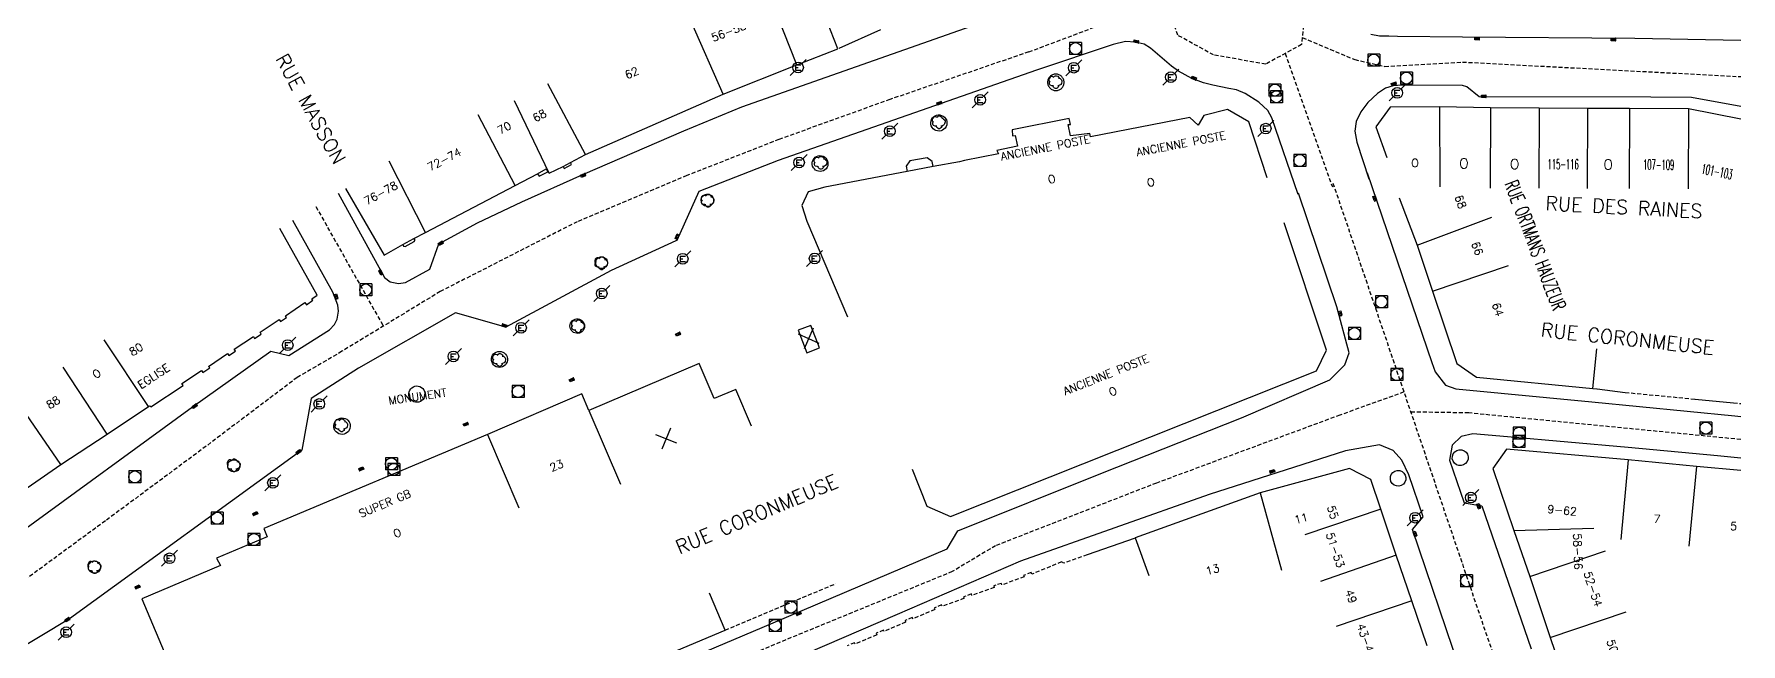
# Model space of a CAD drawing. Header units: millimetres. Extents: x 255000 to 256000, y 143000 to 144000.
# Drawn here: x 255786.7 to 256000, y 143642.9 to 143719 of the extents above; entities that cross this region are included whole.
import ezdxf
from ezdxf.enums import TextEntityAlignment as Align

# ---------------------------------------------------------------- set-up
doc = ezdxf.new("R2010")
doc.units = ezdxf.units.MM
doc.linetypes.add('DASHED', pattern=[0.75, 0.5, -0.25])
doc.layers.get('0').update_dxf_attribs({"linetype": 'CONTINUOUS'})
for name, color, linetype in [('W0001', 6, 'DASHED'), ('W0008', 7, 'CONTINUOUS'), ('W0100', 7, 'CONTINUOUS'), ('W0112', 1, 'DASHED'), ('W0300', 7, 'CONTINUOUS'), ('W0322', 7, 'CONTINUOUS'), ('W0400', 7, 'CONTINUOUS'), ('W0420', 7, 'CONTINUOUS'), ('W0471', 7, 'CONTINUOUS'), ('W0984', 7, 'CONTINUOUS'), ('W0989', 7, 'CONTINUOUS'), ('W0991', 7, 'CONTINUOUS'), ('W1102', 7, 'CONTINUOUS')]:
    doc.layers.add(name, color=color, linetype=linetype)
doc.styles.get("Standard").update_dxf_attribs({"font": 'romans.shx', "width": 0.85})

# ---------------------------------------------------------------- blocks, each defined once
blk = doc.blocks.new('T420')
for p, q in [((0.75, 0.75), (-0.75, 0.75)), ((-0.75, 0.75), (-0.75, -0.75)), ((0.75, 0.75), (0.75, -0.75)), ((0.75, -0.75), (-0.75, -0.75))]:
    blk.add_line(p, q)
blk.add_ellipse((0, 0), major_axis=(-0.53, 0.53), ratio=1, start_param=3.926991, end_param=10.210176)
blk = doc.blocks.new('T400')
for p, q in [((-0.15, 0.3), (0.15, 0.3)), ((-0.15, -0.25), (-0.15, 0.3)), ((-0.15, 0.15), (0.15, 0.15)), ((-0.15, 0), (0.15, 0)), ((0.15, 0.3), (0.15, -0.25)), ((-0.15, -0.15), (0.15, -0.15)), ((-0.15, -0.25), (-0.15, -0.3)), ((-0.15, -0.3), (0.15, -0.3)), ((0.15, -0.3), (0.15, -0.25))]:
    blk.add_line(p, q)
blk = doc.blocks.new('T471')
for p, q in [((-0.333334, 0.333334), (-0.333334, -0.333334)), ((-0.333334, 0.333334), (0.333334, 0.333334)), ((-0.333334, 0), (0, 0)), ((0.500001, 0.500001), (1.000002, 1.000002)), ((-0.500001, -0.500001), (-1.000002, -1.000002)), ((-0.333334, -0.333334), (0.333334, -0.333334))]:
    blk.add_line(p, q)
blk.add_ellipse((0, 0), major_axis=(0.471405, 0.471405), ratio=1, start_param=5.4977871438, end_param=11.780972451)
blk = doc.blocks.new('T300')
for p, q in [((-0.8, 0.51), (-0.86, 0.34)), ((-0.86, 0.34), (-0.86, 0.17)), ((-0.86, 0.17), (-0.74, 0.06)), ((-0.69, 0.63), (-0.8, 0.51)), ((-0.8, -0.06), (-0.74, 0.06)), ((-0.74, 0.06), (-0.69, 0.11)), ((-0.57, 0.69), (-0.69, 0.63)), ((-0.46, 0.69), (-0.57, 0.69)), ((-0.29, 0.63), (-0.46, 0.69)), ((-0.29, 0.63), (-0.17, 0.74)), ((-0.23, 0.57), (-0.29, 0.63)), ((-0.17, 0.74), (-0.06, 0.8)), ((-0.06, 0.8), (0.06, 0.8)), ((0.06, 0.8), (0.23, 0.74)), ((0.23, 0.74), (0.34, 0.63)), ((0.34, 0.63), (0.4, 0.51)), ((0.46, 0.46), (0.34, 0.46)), ((0.4, 0.51), (0.4, 0.46)), ((0.57, 0.4), (0.46, 0.46)), ((0.57, 0.4), (0.69, 0.29)), ((0.69, 0.29), (0.74, 0.17)), ((0.74, 0.06), (0.69, -0.17)), ((0.74, 0.17), (0.74, 0.06)), ((-0.8, -0.17), (-0.8, -0.06)), ((-0.8, -0.23), (-0.8, -0.17)), ((-0.74, -0.34), (-0.8, -0.23)), ((-0.69, -0.4), (-0.74, -0.34)), ((-0.51, -0.46), (-0.69, -0.4)), ((-0.4, -0.46), (-0.51, -0.46)), ((-0.4, -0.46), (-0.34, -0.46)), ((-0.34, -0.46), (-0.34, -0.4)), ((-0.34, -0.51), (-0.34, -0.46)), ((-0.29, -0.63), (-0.34, -0.51)), ((-0.17, -0.74), (-0.29, -0.63)), ((-0.06, -0.8), (-0.17, -0.74)), ((0.06, -0.8), (-0.06, -0.8)), ((0.17, -0.74), (0.06, -0.8)), ((0.23, -0.69), (0.17, -0.74)), ((0.29, -0.46), (0.23, -0.46)), ((0.29, -0.63), (0.23, -0.69)), ((0.46, -0.4), (0.29, -0.46)), ((0.34, -0.51), (0.29, -0.63)), ((0.34, -0.51), (0.34, -0.46)), ((0.57, -0.34), (0.46, -0.4)), ((0.63, -0.29), (0.57, -0.34)), ((0.69, -0.17), (0.63, -0.29))]:
    blk.add_line(p, q)
blk = doc.blocks.new('t991o')
at = {"color": 0, "linetype": 'Continuous'}
for p, q in [((-1, 1), (1, -1)), ((-1, -1), (1, 1))]:
    blk.add_line(p, q, dxfattribs=at)

msp = doc.modelspace()

# ---------------------------------------------------------------- linework, layer by layer
at = {"layer": 'W0001'}
for p, q in [((255911.01, 143716.81), (255928.24, 143723.3)), ((255943.06, 143716.61), (255948.96, 143699.96)), ((255965.23, 143715.55), (256000, 143713.73)), ((255821.93, 143697.5), (255830.36, 143682.56))]:
    msp.add_line(p, q, dxfattribs=at)
for points in [[(255593.51, 143622.71), (255616.65, 143644.41), (255658.45, 143681.43), (255683.47, 143703.27), (255725.7, 143740.59), (255736.4, 143747.67), (255765.18, 143765.17), (255814.79, 143795.26), (255893.9, 143838.79), (255908.65, 143807.98), (255923.84, 143771.25), (255934.4, 143742.9), (255937.73, 143733.36), (255941.2, 143732.34), (255944.67, 143728.73), (255945.68, 143723.09), (255945.1, 143717.74), (255940.62, 143715.28), (255934.11, 143716.43), (255929.63, 143718.89), (255928.04, 143723.95), (255929.19, 143729.6), (255932.95, 143732.63), (255937.73, 143733.36)], [(255945.2, 143718.61), (255951.75, 143715.86), (255955.51, 143714.99), (255965.23, 143715.55)], [(255911.01, 143716.81), (255893.65, 143710.87), (255879.8, 143705.88), (255868.29, 143701.37), (255854.6, 143695.61), (255837.48, 143686.89), (255825.19, 143679.42), (255819.59, 143676.14), (255807.61, 143667.11), (255795.63, 143658.24), (255785.21, 143650.61), (255768.87, 143640.8), (255754.24, 143631.46), (255745.06, 143625.86), (255735.89, 143621.34), (255720.79, 143613.71), (255705.39, 143605.46), (255701.06, 143603.55), (255697.76, 143602.74), (255694.7, 143601.87), (255691.4, 143601.31), (255686.92, 143600.81), (255671.53, 143600.06), (255632.6, 143598.74)], [(255949.02, 143700.44), (255969.23, 143641.01)], [(255957.9, 143674.34), (255949.89, 143671.45), (255926.96, 143662.96), (255906.86, 143655.14), (255901.46, 143651.91), (255879.95, 143643.09), (255863.36, 143635.94), (255848.39, 143629.34), (255836.38, 143624.49), (255822.62, 143618.02), (255812.71, 143613.1), (255806.64, 143609.6), (255800.17, 143604.88), (255792.48, 143598.68), (255780.74, 143589.52), (255765.77, 143577.12), (255736.05, 143553.18), (255728.22, 143546.98), (255724.58, 143544.62)], [(256000, 143668.4), (255966.02, 143671.72), (255958.75, 143671.84)]]:
    msp.add_lwpolyline(points, dxfattribs=at)
at = {"layer": 'W0008'}
for p, q in [((256000, 143710.01), (255993.84, 143711.1)), ((255982.03, 143674.72), (255985.55, 143674.29)), ((255994.29, 143673.45), (255999.07, 143672.98)), ((255964.06, 143666.62), (255964.25, 143666.87)), ((255964.25, 143666.87), (255964.51, 143667.04)), ((255964.51, 143667.04), (255964.81, 143667.13)), ((255964.81, 143667.13), (255965.12, 143667.12)), ((255965.12, 143667.12), (255965.41, 143667.01)), ((255965.41, 143667.01), (255965.66, 143666.82)), ((255965.66, 143666.82), (255965.83, 143666.56)), ((255956.77, 143664.46), (255957.07, 143664.54)), ((255957.07, 143664.54), (255957.38, 143664.52)), ((255957.38, 143664.52), (255957.66, 143664.41)), ((255963.94, 143666.01), (255963.95, 143666.33)), ((255964.03, 143665.71), (255963.94, 143666.01)), ((255963.95, 143666.33), (255964.06, 143666.62)), ((255964.2, 143665.45), (255964.03, 143665.71)), ((255964.45, 143665.26), (255964.2, 143665.45)), ((255964.74, 143665.16), (255964.45, 143665.26)), ((255965.05, 143665.15), (255964.74, 143665.16)), ((255965.35, 143665.23), (255965.05, 143665.15)), ((255965.61, 143665.41), (255965.35, 143665.23)), ((255965.8, 143665.65), (255965.61, 143665.41)), ((255965.91, 143665.95), (255965.8, 143665.65)), ((255965.83, 143666.56), (255965.92, 143666.26)), ((255965.92, 143666.26), (255965.91, 143665.95)), ((255956.2, 143663.46), (255956.21, 143663.77)), ((255956.28, 143663.17), (255956.2, 143663.46)), ((255956.21, 143663.77), (255956.32, 143664.05)), ((255956.44, 143662.91), (255956.28, 143663.17)), ((255956.32, 143664.05), (255956.52, 143664.29)), ((255956.68, 143662.71), (255956.44, 143662.91)), ((255956.52, 143664.29), (255956.77, 143664.46)), ((255956.97, 143662.6), (255956.68, 143662.71)), ((255957.27, 143662.59), (255956.97, 143662.6)), ((255957.57, 143662.67), (255957.27, 143662.59)), ((255957.83, 143662.83), (255957.57, 143662.67)), ((255957.66, 143664.41), (255957.9, 143664.22)), ((255958.02, 143663.07), (255957.83, 143662.83)), ((255957.9, 143664.22), (255958.07, 143663.96)), ((255958.13, 143663.36), (255958.02, 143663.07)), ((255958.07, 143663.96), (255958.15, 143663.67)), ((255958.15, 143663.67), (255958.13, 143663.36)), ((255924.32, 143656.1), (255918.33, 143654))]:
    msp.add_line(p, q, dxfattribs=at)
for points in [[(255824.71, 143699.19), (255830.52, 143688.62), (255831.23, 143688.08), (255832.25, 143687.87), (255833.14, 143688), (255836.16, 143689.7), (255837.3, 143692.86), (255842.13, 143695.46), (255847.68, 143698.11), (255855.27, 143701.52), (255867.92, 143706.94), (255875.17, 143709.94), (255906.05, 143720.84), (255908.89, 143721.79)], [(255944.68, 143699.02), (255941.38, 143708.58), (255940.91, 143709.48), (255939.75, 143710.55), (255938.05, 143711.62), (255936.99, 143712.06), (255936.02, 143712.25), (255935.02, 143712.46), (255934.03, 143712.65), (255932.86, 143712.95), (255931.39, 143713.51), (255929.74, 143714.4), (255928.86, 143715.04), (255927.12, 143716.52), (255926.24, 143717.29), (255925.42, 143717.79), (255924.32, 143718.05), (255923.09, 143718.1), (255921.57, 143717.76), (255911.98, 143714.55)], [(255953.76, 143719.05), (255954.86, 143718.84), (255956.02, 143718.82), (255957.11, 143718.8), (255965.23, 143718.69)], [(255965.23, 143718.69), (255986.77, 143718.51), (256000, 143718.28)], [(255911.98, 143714.55), (255879.7, 143703.24), (255869.77, 143699.38), (255867.03, 143693.26), (255866.93, 143693.23)], [(255965.22, 143712.61), (255957.62, 143712.67), (255956.56, 143712.58), (255955.61, 143712.3), (255954.59, 143711.62), (255953.37, 143710.48), (255952.51, 143709.33), (255951.92, 143708.12), (255951.77, 143706.92), (255951.99, 143705.56), (255953.51, 143700.96)], [(255993.84, 143711.1), (255988.73, 143711.16), (255967.3, 143711.21), (255965.77, 143712.46), (255965.22, 143712.61)], [(255953.29, 143701.7), (255961.38, 143678.04), (255961.8, 143676.86), (255963.11, 143675.2), (255964.39, 143674.75), (255981.38, 143673.1)], [(255879.09, 143645.52), (255900.82, 143654.73), (255902.14, 143657.01), (255920.04, 143664.14), (255937.6, 143671.12), (255948.65, 143675.85), (255950.5, 143677.72), (255951.07, 143679.25), (255949.52, 143684.98), (255944.72, 143699.17)], [(255783.88, 143654.04), (255784.82, 143656.68), (255806.51, 143672.47), (255816.3, 143679.42), (255818.54, 143678.89), (255823.64, 143682.1), (255824.27, 143682.76), (255824.59, 143683.42), (255824.76, 143684.43), (255824.66, 143685.18), (255824.07, 143686.8), (255819.07, 143695.76)], [(255866.93, 143693.23), (255858.82, 143689.5), (255845.65, 143682.43), (255839.39, 143684.21), (255827.27, 143677.31), (255821.36, 143673.52), (255820.18, 143667.07), (255791.14, 143645.99), (255765.67, 143630.69), (255751.96, 143622.3), (255733.17, 143612.01), (255729.15, 143609.85), (255721.76, 143611.21), (255715.42, 143607.85)], [(255981.38, 143673.1), (255999.26, 143671.35), (256000, 143671.28)], [(255966.49, 143669.11), (255965.06, 143668.78), (255963.91, 143667.7), (255963.58, 143665.81), (255965.43, 143660.49), (255967.65, 143660.13), (255973.8, 143642.24)], [(256000, 143666.08), (255997.09, 143666.35), (255985.93, 143667.4), (255970.83, 143668.75), (255966.49, 143669.11)], [(255964.86, 143639.84), (255958.95, 143657.18), (255960.31, 143658.76), (255958.51, 143663.98), (255957.62, 143665.82), (255956.55, 143667.02), (255954.86, 143667.73), (255950.61, 143666.97), (255933.54, 143661.53), (255910, 143653.19), (255894.58, 143646.55), (255885.47, 143642.63), (255867.33, 143634.82), (255845.55, 143625.41), (255832.95, 143619.96), (255826.33, 143616.17), (255814.87, 143609.32), (255810.69, 143606.44), (255805.3, 143602.24)], [(255776.86, 143593.33), (255785.07, 143599.98), (255790.6, 143604.48), (255794.41, 143607.54), (255798.75, 143610.69), (255804.96, 143614.08), (255813.64, 143617.78), (255825.32, 143622.73), (255850.57, 143633.43), (255859.72, 143637.31), (255879.09, 143645.52)]]:
    msp.add_lwpolyline(points, dxfattribs=at)
msp.add_lwpolyline([(255913.37, 143713.01, 0.049128), (255913.39, 143712.81, 0.049128), (255913.45, 143712.62, 0.049127), (255913.55, 143712.44, 0.049127), (255913.68, 143712.29, 0.049127), (255913.83, 143712.16, 0.049126), (255914.01, 143712.07, 0.049126), (255914.2, 143712.01, 0.049126), (255914.4, 143711.99, 0.049126), (255914.61, 143712.01, 0.049126), (255914.8, 143712.07, 0.049126), (255914.98, 143712.16, 0.049127), (255915.13, 143712.29, 0.049127), (255915.26, 143712.45, 0.049127), (255915.35, 143712.63, 0.049128), (255915.41, 143712.82, 0.049128), (255915.43, 143713.02, 0.049128), (255915.41, 143713.22, 0.049128), (255915.35, 143713.42, 0.049127), (255915.25, 143713.59, 0.049127), (255915.12, 143713.75, 0.049127), (255914.97, 143713.88, 0.049126), (255914.79, 143713.97, 0.049126), (255914.6, 143714.03, 0.049126), (255914.4, 143714.05, 0.049126), (255914.19, 143714.03, 0.049126), (255914, 143713.97, 0.049126), (255913.82, 143713.87, 0.049127), (255913.67, 143713.74, 0.049127), (255913.54, 143713.58, 0.049127), (255913.45, 143713.41, 0.049128), (255913.39, 143713.21, 0.049128)], format="xyb", close=True, dxfattribs=at)
for points in [[(255900.79, 143707.9), (255900.76, 143707.69), (255900.68, 143707.49), (255900.57, 143707.31), (255900.42, 143707.16), (255900.24, 143707.05), (255900.05, 143706.97), (255899.84, 143706.93), (255899.63, 143706.94), (255899.42, 143706.99), (255899.23, 143707.09), (255899.07, 143707.22), (255898.93, 143707.38), (255898.83, 143707.57), (255898.78, 143707.77), (255898.77, 143707.98), (255898.8, 143708.19), (255898.87, 143708.39), (255898.98, 143708.57), (255899.13, 143708.72), (255899.31, 143708.84), (255899.5, 143708.92), (255899.71, 143708.95), (255899.92, 143708.94), (255900.13, 143708.89), (255900.32, 143708.8), (255900.48, 143708.66), (255900.62, 143708.5), (255900.72, 143708.31), (255900.77, 143708.11)], [(255885.81, 143702.4), (255885.69, 143702.23), (255885.54, 143702.09), (255885.37, 143701.98), (255885.17, 143701.91), (255884.97, 143701.89), (255884.76, 143701.9), (255884.57, 143701.96), (255884.38, 143702.06), (255884.23, 143702.19), (255884.1, 143702.35), (255884.01, 143702.54), (255883.96, 143702.74), (255883.95, 143702.95), (255883.99, 143703.15), (255884.07, 143703.34), (255884.19, 143703.51), (255884.33, 143703.65), (255884.51, 143703.76), (255884.7, 143703.83), (255884.91, 143703.86), (255885.11, 143703.84), (255885.31, 143703.78), (255885.49, 143703.69), (255885.65, 143703.55), (255885.78, 143703.39), (255885.87, 143703.2), (255885.92, 143703), (255885.92, 143702.8), (255885.89, 143702.6)], [(255871.21, 143698.98), (255871.35, 143698.89), (255871.46, 143698.77), (255871.55, 143698.64), (255871.61, 143698.48), (255871.63, 143698.32), (255871.62, 143698.16), (255871.58, 143698.01), (255871.51, 143697.86), (255871.4, 143697.74), (255871.28, 143697.63), (255871.13, 143697.56), (255870.98, 143697.52), (255870.81, 143697.51), (255870.65, 143697.54), (255870.5, 143697.6), (255870.37, 143697.69), (255870.25, 143697.8), (255870.17, 143697.94), (255870.11, 143698.09), (255870.08, 143698.25), (255870.09, 143698.41), (255870.14, 143698.57), (255870.21, 143698.71), (255870.31, 143698.84), (255870.44, 143698.94), (255870.58, 143699.02), (255870.74, 143699.06), (255870.9, 143699.06), (255871.06, 143699.04)], [(255857.66, 143691.22), (255857.82, 143691.2), (255857.96, 143691.14), (255858.09, 143691.06), (255858.2, 143690.95), (255858.28, 143690.83), (255858.34, 143690.68), (255858.37, 143690.53), (255858.36, 143690.38), (255858.32, 143690.23), (255858.25, 143690.09), (255858.16, 143689.97), (255858.04, 143689.87), (255857.9, 143689.8), (255857.75, 143689.76), (255857.6, 143689.75), (255857.45, 143689.77), (255857.3, 143689.83), (255857.17, 143689.91), (255857.06, 143690.02), (255856.98, 143690.14), (255856.92, 143690.29), (255856.89, 143690.44), (255856.9, 143690.59), (255856.94, 143690.74), (255857.01, 143690.88), (255857.11, 143691), (255857.22, 143691.1), (255857.36, 143691.17), (255857.51, 143691.21)], [(255855.21, 143683.23), (255855.33, 143683.09), (255855.42, 143682.92), (255855.48, 143682.74), (255855.5, 143682.55), (255855.48, 143682.37), (255855.42, 143682.19), (255855.32, 143682.02), (255855.19, 143681.89), (255855.03, 143681.78), (255854.86, 143681.7), (255854.67, 143681.66), (255854.48, 143681.67), (255854.3, 143681.71), (255854.13, 143681.79), (255853.98, 143681.9), (255853.85, 143682.05), (255853.76, 143682.21), (255853.7, 143682.39), (255853.68, 143682.58), (255853.71, 143682.77), (255853.77, 143682.95), (255853.87, 143683.11), (255853.99, 143683.25), (255854.15, 143683.36), (255854.32, 143683.43), (255854.51, 143683.47), (255854.7, 143683.47), (255854.88, 143683.43), (255855.06, 143683.35)], [(255845.62, 143679.07), (255845.74, 143678.9), (255845.83, 143678.71), (255845.87, 143678.5), (255845.86, 143678.29), (255845.82, 143678.09), (255845.73, 143677.9), (255845.61, 143677.73), (255845.45, 143677.59), (255845.27, 143677.49), (255845.07, 143677.43), (255844.86, 143677.41), (255844.65, 143677.43), (255844.45, 143677.5), (255844.27, 143677.61), (255844.12, 143677.75), (255844, 143677.92), (255843.91, 143678.11), (255843.87, 143678.32), (255843.88, 143678.53), (255843.92, 143678.73), (255844.01, 143678.92), (255844.13, 143679.09), (255844.29, 143679.23), (255844.47, 143679.33), (255844.67, 143679.39), (255844.88, 143679.41), (255845.09, 143679.39), (255845.29, 143679.32), (255845.47, 143679.21)], [(255835.57, 143674.21), (255835.57, 143674), (255835.54, 143673.79), (255835.46, 143673.59), (255835.34, 143673.42), (255835.19, 143673.27), (255835.01, 143673.16), (255834.81, 143673.08), (255834.6, 143673.05), (255834.38, 143673.07), (255834.18, 143673.13), (255833.99, 143673.23), (255833.83, 143673.36), (255833.7, 143673.53), (255833.6, 143673.72), (255833.55, 143673.93), (255833.54, 143674.14), (255833.58, 143674.35), (255833.66, 143674.55), (255833.78, 143674.72), (255833.93, 143674.87), (255834.11, 143674.98), (255834.31, 143675.06), (255834.52, 143675.09), (255834.73, 143675.07), (255834.94, 143675.01), (255835.13, 143674.91), (255835.29, 143674.78), (255835.42, 143674.61), (255835.51, 143674.42)], [(255826.23, 143670.01), (255826.19, 143669.79), (255826.11, 143669.59), (255825.99, 143669.41), (255825.84, 143669.26), (255825.65, 143669.15), (255825.45, 143669.07), (255825.24, 143669.04), (255825.02, 143669.06), (255824.81, 143669.12), (255824.62, 143669.22), (255824.46, 143669.36), (255824.32, 143669.53), (255824.23, 143669.72), (255824.18, 143669.93), (255824.17, 143670.15), (255824.21, 143670.36), (255824.29, 143670.56), (255824.41, 143670.74), (255824.56, 143670.89), (255824.74, 143671), (255824.95, 143671.08), (255825.16, 143671.11), (255825.38, 143671.09), (255825.58, 143671.04), (255825.78, 143670.93), (255825.94, 143670.8), (255826.08, 143670.62), (255826.17, 143670.43), (255826.22, 143670.22)], [(255812.36, 143664.8), (255812.27, 143664.67), (255812.17, 143664.55), (255812.04, 143664.46), (255811.89, 143664.4), (255811.73, 143664.37), (255811.58, 143664.38), (255811.42, 143664.41), (255811.28, 143664.48), (255811.15, 143664.58), (255811.05, 143664.7), (255810.97, 143664.84), (255810.93, 143664.99), (255810.92, 143665.15), (255810.94, 143665.3), (255810.99, 143665.45), (255811.07, 143665.59), (255811.18, 143665.7), (255811.31, 143665.79), (255811.46, 143665.86), (255811.61, 143665.88), (255811.77, 143665.88), (255811.93, 143665.84), (255812.07, 143665.77), (255812.2, 143665.68), (255812.3, 143665.56), (255812.37, 143665.42), (255812.42, 143665.27), (255812.43, 143665.11), (255812.41, 143664.95)], [(255794.79, 143653.03), (255794.89, 143652.91), (255794.97, 143652.76), (255795.01, 143652.61), (255795.02, 143652.45), (255795, 143652.29), (255794.95, 143652.14), (255794.87, 143652), (255794.76, 143651.89), (255794.62, 143651.8), (255794.47, 143651.73), (255794.32, 143651.7), (255794.15, 143651.71), (255794, 143651.75), (255793.85, 143651.82), (255793.73, 143651.91), (255793.62, 143652.04), (255793.55, 143652.18), (255793.5, 143652.33), (255793.49, 143652.49), (255793.51, 143652.65), (255793.56, 143652.8), (255793.65, 143652.94), (255793.76, 143653.06), (255793.89, 143653.15), (255794.04, 143653.21), (255794.2, 143653.24), (255794.36, 143653.23), (255794.51, 143653.2), (255794.66, 143653.13)]]:
    msp.add_lwpolyline(points, close=True, dxfattribs=at)
at = {"layer": 'W0100'}
msp.add_line((256000, 143708.42), (255993.45, 143709.71), dxfattribs=at)
for points in [[(255825.64, 143699.76), (255830.45, 143691.41), (255832.78, 143692.77), (255834.19, 143693.53), (255835.61, 143694.24), (255846.84, 143700.11), (255849.61, 143701.59), (255850.71, 143702.23), (255850.92, 143701.83), (255851.07, 143701.66), (255852.83, 143702.5), (255853.76, 143703.02), (255855.62, 143704.01), (255872.81, 143711.55), (255882.02, 143715.19), (255887.17, 143717.21), (255885.34, 143721.87)], [(255940.81, 143701.08), (255938.52, 143708.08), (255935.86, 143709.63), (255932.9, 143708.86), (255932.19, 143707.66), (255931.14, 143708.61), (255918.72, 143706.2), (255918.65, 143706.63)], [(255962.36, 143709.95), (255956.18, 143709.93), (255954.39, 143707.44), (255955.75, 143703.64)], [(255993.45, 143709.71), (255986.07, 143709.74), (255980.83, 143709.76), (255974.8, 143709.79), (255968.72, 143709.81), (255962.36, 143709.95)], [(255918.65, 143706.63), (255916.23, 143706.35), (255915.92, 143707.73), (255916.23, 143707.74), (255916.06, 143708.51), (255908.93, 143707.08), (255909, 143706.35), (255909.31, 143706.37), (255909.6, 143705.05), (255907.03, 143704.49), (255907.25, 143704.08), (255902.99, 143703.26), (255902.35, 143703.09)], [(255852.83, 143702.5), (255852.96, 143702.25), (255853.88, 143702.76), (255853.76, 143703.02)], [(255902.35, 143703.09), (255899.07, 143702.49), (255895.83, 143701.88), (255885.55, 143699.93), (255883.43, 143699.34), (255882.66, 143697.63), (255883.29, 143695.66), (255888.38, 143683.74)], [(255899.07, 143702.49), (255898.96, 143703.13), (255898.33, 143703.6), (255896.16, 143703.21), (255895.69, 143702.55), (255895.83, 143701.88)], [(255849.61, 143701.59), (255849.84, 143701.28), (255850.92, 143701.83)], [(255957.3, 143698.59), (255959.55, 143692.66), (255961.47, 143686.94), (255964.51, 143677.91), (255966.97, 143676.19), (255981.52, 143674.77), (255982, 143679.75)], [(255801.31, 143672.49), (255805.34, 143675.15), (255805.19, 143675.38), (255807.64, 143677.04), (255807.82, 143676.77), (255808.66, 143677.34), (255808.52, 143677.54), (255810.9, 143679.16), (255811.07, 143678.9), (255811.88, 143679.44), (255811.73, 143679.67), (255814.14, 143681.25), (255814.27, 143681.03), (255815.11, 143681.57), (255814.96, 143681.81), (255817.35, 143683.39), (255817.52, 143683.14), (255818.28, 143683.66), (255818.15, 143683.85), (255820.56, 143685.5), (255820.74, 143685.24), (255821.55, 143685.79), (255821.43, 143685.96), (255822.1, 143686.42), (255817.43, 143694.75)], [(255896.44, 143664.71), (255898.29, 143660.07), (255901.23, 143658.8), (255946.99, 143677), (255948.21, 143679.58), (255942.91, 143695.47)], [(255832.78, 143692.77), (255832.89, 143692.55), (255833.08, 143692.5), (255834.2, 143693.15), (255834.32, 143693.3), (255834.19, 143693.53)], [(255883.78, 143682.64), (255882.2, 143682.04), (255883.29, 143679.25), (255884.85, 143679.85), (255883.78, 143682.64)], [(255869.84, 143677.91), (255856.05, 143672.01), (255855.16, 143674.11), (255843.36, 143669.05), (255815.41, 143657.29), (255815.85, 143656.25), (255809.51, 143653.58), (255810.01, 143652.65), (255800.17, 143648.49), (255803.63, 143640.32), (255747.21, 143616.46), (255745.41, 143615.65), (255729.22, 143602.58), (255716.74, 143592.51)], [(255876.36, 143670.05), (255874.39, 143674.65), (255871.72, 143673.51), (255869.84, 143677.91)], [(255782.73, 143658.08), (255782.13, 143659.83), (255790.06, 143665.3), (255795.83, 143669.09), (255801, 143672.52), (255801.17, 143672.62), (255801.31, 143672.49)], [(256000, 143664.52), (255994.44, 143665.05), (255985.92, 143665.86), (255970.73, 143667.21), (255969.01, 143664.78)], [(255960.79, 143642.65), (255958.9, 143648.26), (255956.93, 143653.94), (255955, 143659.7), (255953.75, 143663.41), (255951.08, 143664.79), (255939.93, 143661.73), (255924.32, 143656.11), (255926.01, 143651.4)], [(255969.01, 143664.78), (255971.64, 143657.05), (255973.62, 143651.3)], [(255973.62, 143651.3), (255976.18, 143643.69), (255978.46, 143636.97), (255980.63, 143630.55), (255984.48, 143619.19), (255985.26, 143616.9), (255986.63, 143616.96), (255987.45, 143610.32), (255992.41, 143610.93)], [(255768.4, 143590.27), (255768.97, 143590.8), (255768.43, 143592.02), (255773.43, 143594.39), (255772.9, 143595.63), (255778.21, 143598.26), (255777.64, 143599.49), (255782.98, 143602.11), (255782.45, 143603.3), (255787.78, 143605.98), (255787.27, 143607.14), (255812.23, 143619.41), (255812.44, 143618.89), (255826.82, 143624.99), (255863.89, 143640.71), (255873.08, 143644.6), (255871.13, 143649.21)]]:
    msp.add_lwpolyline(points, dxfattribs=at)
at = {"layer": 'W0112'}
for p, q in [((255981.52, 143674.77), (255982.03, 143674.72)), ((255985.55, 143674.29), (255994.29, 143673.45)), ((255873.08, 143644.6), (255886.91, 143650.41))]:
    msp.add_line(p, q, dxfattribs=at)
for points in [[(255999.07, 143672.98), (256000, 143672.89)], [(255918.33, 143654), (255915.39, 143652.97), (255915.11, 143653.11), (255911.4, 143651.59), (255911.33, 143651.78), (255910.37, 143651.43), (255910.44, 143651.24), (255907.67, 143650.25), (255907.6, 143650.44), (255906.63, 143650.11), (255906.7, 143649.92), (255903.91, 143648.92), (255903.84, 143649.11), (255902.87, 143648.76), (255902.94, 143648.57), (255900.21, 143647.58), (255900.13, 143647.76), (255899.19, 143647.35), (255899.27, 143647.17), (255896.55, 143646.01), (255896.46, 143646.19), (255895.55, 143645.78), (255895.63, 143645.6), (255892.93, 143644.42), (255892.85, 143644.6), (255891.93, 143644.2), (255892.01, 143644.02), (255889.31, 143642.84), (255889.23, 143643.03), (255888.31, 143642.63)]]:
    msp.add_lwpolyline(points, dxfattribs=at)
at = {"layer": 'W0322'}
msp.add_line((255887.31, 143717.28), (255892.51, 143719.62), dxfattribs=at)
at = {"layer": 'W1102'}
for p, q in [((255882.02, 143715.19), (255878.34, 143724.49)), ((255872.81, 143711.55), (255868.8, 143720.7)), ((255855.62, 143704.01), (255850.92, 143712.84)), ((255851.07, 143701.66), (255846.77, 143710.69)), ((255962.36, 143709.95), (255962.37, 143699.95)), ((255968.72, 143709.81), (255968.68, 143699.81)), ((255974.8, 143709.79), (255974.76, 143699.79)), ((255980.83, 143709.76), (255980.79, 143699.76)), ((255986.07, 143709.74), (255986.03, 143699.74)), ((255993.45, 143709.71), (255993.41, 143699.71)), ((255846.84, 143700.11), (255842.21, 143708.97)), ((255835.61, 143694.24), (255831.1, 143703.17)), ((255959.55, 143692.66), (255968.9, 143696.19)), ((255961.47, 143686.94), (255970.95, 143690.12)), ((255801, 143672.52), (255795.46, 143680.85)), ((255795.83, 143669.09), (255790.35, 143677.45)), ((255790.06, 143665.3), (255784.39, 143673.53)), ((255856.05, 143672.01), (255859.99, 143662.82)), ((255843.36, 143669.05), (255847.3, 143659.86)), ((255985.92, 143665.86), (255984.98, 143655.9)), ((255994.44, 143665.05), (255993.48, 143655.1)), ((255939.93, 143661.73), (255942.58, 143652.08)), ((255955, 143659.7), (255945.52, 143656.51)), ((255956.93, 143653.94), (255947.48, 143650.67)), ((255973.62, 143651.3), (255983.09, 143654.51)), ((255958.9, 143648.26), (255949.42, 143645.06)), ((255976.18, 143643.69), (255985.65, 143646.9))]:
    msp.add_line(p, q, dxfattribs=at)
msp.add_lwpolyline([(255971.64, 143657.05), (255981.64, 143657.32)], dxfattribs=at)

# ---------------------------------------------------------------- block references
at = {"layer": 'W0300'}
for p in [(255914.4, 143713.04), (255899.81, 143708.02), (255885.03, 143702.95), (255870.94, 143698.21), (255857.64, 143690.4), (255854.72, 143682.54), (255844.88, 143678.33), (255825.15, 143670.17), (255811.71, 143665.17), (255794.3, 143652.46)]:
    msp.add_blockref('T300', p, dxfattribs=at)
at = {"layer": 'W0400'}
for p, rotation in [((255924.46, 143718.12), 77.54917462015709), ((255967.06, 143718.47), 90), ((255984.08, 143718.36), 90.50163659504516), ((255931.67, 143713.53), 67.27332212034987), ((255956.63, 143712.83), 106.7698427648183), ((255899.85, 143710.41), 109.4958605131862), ((255967.87, 143711.27), 90), ((255855.35, 143701.39), 113.4412535406527), ((255954.25, 143698.52), 18.74381795767392), ((255837.53, 143692.91), 118.8765166322733), ((255867.08, 143693.71), 156.4788294674433), ((255830.04, 143689.26), 207.5801525650573), ((255824.47, 143686.25), 18.48717832487527), ((255949.93, 143684.13), 14.71349779249809), ((255845.48, 143682.62), 253.6941594753624), ((255867.21, 143681.56), 113.3267934005837), ((255853.93, 143675.85), 113.6431692792378), ((255806.81, 143672.58), 125.3878852456341), ((255840.68, 143670.31), 113.5011598729357), ((255819.75, 143666.86), 307.0983940596576), ((255827.6, 143664.73), 293.927523545922), ((255941.42, 143664.42), 287.7353065091689), ((255967.23, 143660.08), 18.19881800991616), ((255814.34, 143659.14), 296.7744722945592), ((255959.27, 143656.61), 18.88801564404558), ((255799.63, 143649.98), 295.5025089455982), ((255790.89, 143645.9), 121.7129360012143), ((255882.23, 143646.67), 293.5709259241817)]:
    msp.add_blockref('T400', p, dxfattribs=dict(at, rotation=rotation))
at = {"layer": 'W0420'}
for p in [(255916.86, 143717.23), (255954.12, 143715.79), (255958.2, 143713.55), (255941.78, 143712.05), (255941.96, 143711.22), (255944.87, 143703.25), (255828.16, 143687.08), (255955.08, 143685.6), (255951.71, 143681.63), (255957.01, 143676.52), (255847.21, 143674.41), (255972.27, 143668.16), (255972.3, 143669.19), (255995.62, 143669.84), (255799.31, 143663.73), (255831.37, 143665.36), (255831.68, 143664.67), (255809.59, 143658.58), (255814.19, 143655.91), (255965.73, 143650.76), (255881.3, 143647.48), (255879.31, 143645.19)]:
    msp.add_blockref('T420', p, dxfattribs=at)
at = {"layer": 'W0471'}
for p in [(255882.18, 143714.87), (255916.63, 143714.84), (255928.77, 143713.66), (255904.94, 143710.83), (255957.06, 143711.69), (255893.64, 143706.91), (255940.62, 143707.23), (255882.31, 143703), (255867.77, 143690.98), (255884.26, 143691.02), (255857.65, 143686.63), (255847.57, 143682.36), (255818.41, 143680.2), (255839.11, 143678.78), (255822.36, 143672.84), (255816.57, 143663), (255966.25, 143661.15), (255959.29, 143658.64), (255803.65, 143653.57), (255790.73, 143644.33)]:
    msp.add_blockref('T471', p, dxfattribs=at)
at = {"layer": 'W0991'}
for p, rotation in [((255883.51, 143681.02), 290.9628971376584), ((255865.7, 143668.52), 293.1512990428356)]:
    msp.add_blockref('t991o', p, dxfattribs=dict(at, rotation=rotation))

# ---------------------------------------------------------------- texts
at = {"layer": 'W0984'}
for s, rotation, p in [('ANCIENNE POSTE', 11.3285, (255913.09, 143704.85)), ('ANCIENNE POSTE', 10.9868, (255930.04, 143705.34)), ('EGLISE', 33.4268, (255801.67, 143676.32)), ('ANCIENNE POSTE', 21.6908, (255920.67, 143676.49)), ('MONUMENT', 8.1301, (255834.63, 143673.77)), ('SUPER GB', 22.827, (255830.55, 143660.41))]:
    msp.add_text(s, height=1, rotation=rotation, dxfattribs=at).set_placement(p, align=Align.MIDDLE)
at = {"layer": 'W0989'}
for s, rotation, p in [('RUE MASSON', 299.023, (255821.28, 143709.68)), ('RUE DES RAINES', 357.0067, (255985.39, 143697.42)), ('RUE CORONMEUSE', 353.9703, (255985.83, 143681.01)), ('RUE CORONMEUSE', 22.949, (255877.03, 143659.08))]:
    msp.add_text(s, height=1.75, rotation=rotation, dxfattribs=at).set_placement(p, align=Align.MIDDLE)
at = {"layer": 'W0989', "width": 0.6}
msp.add_text('RUE ORTMANS HAUZEUR', height=1.75, rotation=290.9634, dxfattribs=at).set_placement((255974.31, 143692.65), align=Align.MIDDLE)
at = {"layer": 'W0991'}
for s, height, rotation, p in [('56-58-60', 1, 21.6028, (255874.84, 143719.88)), ('62', 1, 23.6652, (255861.4, 143714.19)), ('68', 1, 29.1947, (255849.88, 143708.87)), ('70', 1, 28.4649, (255845.48, 143707.33)), ('72-74', 1, 27.5478, (255837.99, 143703.38)), ('O', 1, 0.0927, (255959.28, 143702.94)), ('O', 1.25, 358.785, (255965.39, 143702.88)), ('O', 1.25, 359.7739, (255971.73, 143702.8)), ('O', 1.25, 359.7812, (255983.42, 143702.75)), ('O', 1, 11.3285, (255913.87, 143700.93)), ('O', 1, 10.9868, (255926.27, 143700.54)), ('76-78', 1, 28.7822, (255830.05, 143699.18)), ('68', 1, 290.7203, (255964.97, 143698.1)), ('66', 1, 290.7203, (255967.06, 143692.27)), ('64', 1, 288.5908, (255969.63, 143684.65)), ('80', 1, 33.4268, (255799.47, 143679.66)), ('O', 1, 33.5901, (255794.54, 143676.63)), ('88', 1, 33.2805, (255789.11, 143673.04)), ('O', 1, 21.6908, (255921.52, 143674.41)), ('23', 1, 23.1828, (255852.01, 143665.15)), ('11', 1, 15.3551, (255945.06, 143658.56)), ('55', 1, 288.5835, (255949.01, 143659.32)), ('9-62', 1, 354.6178, (255977.67, 143659.57)), ('7', 1, 354.5026, (255989.51, 143658.49)), ('O', 1, 22.827, (255832.1, 143656.72)), ('51-53', 1, 288.5835, (255949.33, 143654.59)), ('58-56', 1, 271.9634, (255979.63, 143654.42)), ('5', 1, 355.1874, (255999.1, 143657.58)), ('13', 1, 15.3551, (255933.98, 143652.17)), ('52-54', 1, 288.6199, (255981.53, 143649.73)), ('49', 1, 289.0927, (255951.3, 143648.81)), ('43-45', 1, 288.6632, (255953.21, 143643.22)), ('50', 1, 288.7082, (255983.95, 143642.58))]:
    msp.add_text(s, height=height, rotation=rotation, dxfattribs=at).set_placement(p, align=Align.MIDDLE)
at = {"layer": 'W0991', "width": 0.5}
for s, rotation, p in [('115-116', 359.7815, (255977.79, 143702.78)), ('107-109', 359.7748, (255989.73, 143702.73)), ('101-103', 348.8107, (255997.02, 143701.87))]:
    msp.add_text(s, height=1.25, rotation=rotation, dxfattribs=at).set_placement(p, align=Align.MIDDLE)

doc.saveas('drawing.dxf')
